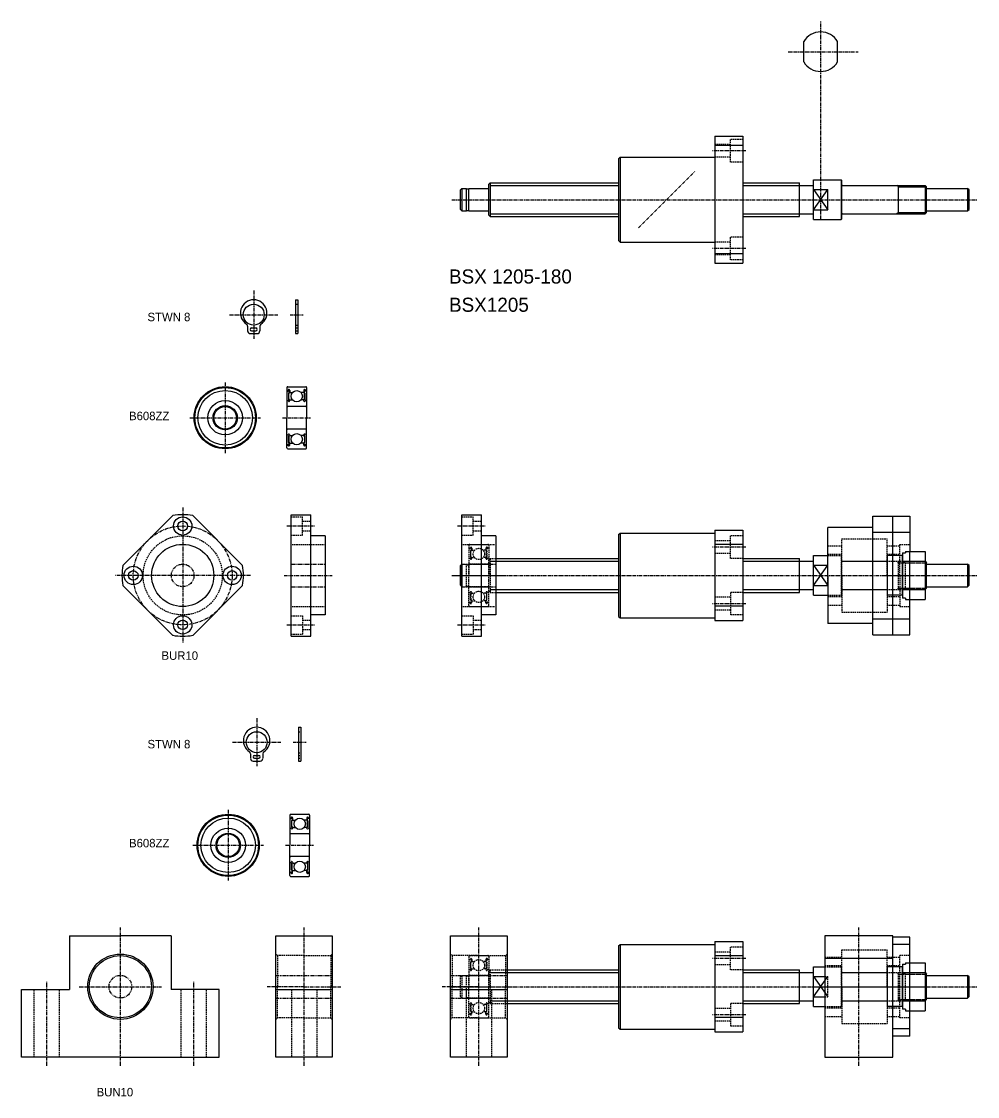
# Model space of a CAD drawing. Extents: x -135 to 415, y -258 to 123.
# Drawn here: x -135.4 to 203, y -257.5 to 123.1 of the extents above; entities that cross this region are included whole.
import ezdxf

# ---------------------------------------------------------------- set-up
doc = ezdxf.new("R2010")
doc.units = 0
for name, pattern in [('CENTER', [2, 1.25, -0.25, 0.25, -0.25]), ('DASHED', [0.75, 0.5, -0.25]), ('PHANTOM', [2.5, 1.25, -0.25, 0.25, -0.25, 0.25, -0.25])]:
    doc.linetypes.add(name, pattern=pattern)
doc.layers.get('0').update_dxf_attribs({"linetype": 'CONTINUOUS'})
doc.layers.add('CENTER', color=1, linetype='CENTER')

# ---------------------------------------------------------------- blocks, each defined once
blk = doc.blocks.new('BUN10-V')
at = {"color": 7, "linetype": 'CONTINUOUS'}
for p, q in [((-20, -25), (-20, 18)), ((-20, 18), (0, 18)), ((0, 18), (0, -25)), ((-20, -1), (0, -1)), ((0, -25), (-20, -25))]:
    blk.add_line(p, q, dxfattribs=at)
at = {"color": 3, "linetype": 'DASHED'}
for p, q in [((-20, 11.55), (-19.45, 11)), ((0, 11.55), (-0.55, 11)), ((-19.45, 11), (-19.45, 0)), ((-10, 11), (-19.45, 11)), ((-10, 11), (-0.55, 11)), ((-0.55, 11), (-0.55, 0)), ((-19.45, -11), (-19.45, 0)), ((-0.55, -11), (-0.55, 0)), ((-14.5, -1), (-14.5, -25)), ((-5.5, -1), (-5.5, -25)), ((-20, -11.55), (-19.45, -11)), ((-10, -11), (-19.45, -11)), ((-10, -11), (-0.55, -11)), ((0, -11.55), (-0.55, -11))]:
    blk.add_line(p, q, dxfattribs=at)
at = {"color": 3, "linetype": 'PHANTOM'}
for p, q in [((-20, 4), (0, 4)), ((-20, -4), (0, -4))]:
    blk.add_line(p, q, dxfattribs=at)
at = {"layer": 'CENTER', "color": 1, "linetype": 'CENTER'}
for p, q in [((-10, -28), (-10, 21)), ((-10, 0), (-23, 0)), ((-10, 0), (3, 0))]:
    blk.add_line(p, q, dxfattribs=at)
blk = doc.blocks.new('BUN10-H')
at = {"color": 7, "linetype": 'CONTINUOUS'}
for p, q in [((-18, 0), (0, 0)), ((-18, 0), (-18, -19)), ((18, 0), (0, 0)), ((18, 0), (18, -19)), ((-35, -43), (-35, -19)), ((35, -43), (35, -19)), ((0, -43), (-35, -43)), ((0, -43), (35, -43))]:
    blk.add_line(p, q, dxfattribs=at)
at = {"color": 3, "linetype": 'DASHED'}
for p, q in [((-30.5, -43), (-30.5, -19)), ((-21.5, -43), (-21.5, -19)), ((21.5, -43), (21.5, -19)), ((30.5, -43), (30.5, -19))]:
    blk.add_line(p, q, dxfattribs=at)
at = {"color": 7, "linetype": 'CONTINUOUS'}
for points in [[(-35, -19), (-18, -19)], [(35, -19), (18, -19)]]:
    blk.add_lwpolyline(points, dxfattribs=at)
for radius in [11.55, 11]:
    blk.add_circle((0, -18), radius, dxfattribs=at)
at = {"color": 3, "linetype": 'PHANTOM'}
blk.add_circle((0, -18), 4, dxfattribs=at)
at = {"layer": 'CENTER', "color": 1, "linetype": 'CENTER'}
for p, q in [((0, -46), (0, 3)), ((-26, -46), (-26, -16)), ((-14.55, -18), (14.55, -18)), ((26, -46), (26, -16))]:
    blk.add_line(p, q, dxfattribs=at)
blk = doc.blocks.new('BUR10-H')
at = {"color": 7, "linetype": 'CONTINUOUS'}
for p, q in [((-21.21, 3.54), (-3.54, 21.21)), ((21.21, 3.54), (3.54, 21.21)), ((-3.54, -21.21), (-21.21, -3.54)), ((3.54, -21.21), (21.21, -3.54))]:
    blk.add_line(p, q, dxfattribs=at)
for centre, radius in [((0, 17.5), 3.25), ((0, 17.5), 1.7), ((0, 0), 11), ((-17.5, 0), 3.25), ((-17.5, 0), 1.7), ((17.5, 0), 3.25), ((17.5, 0), 1.7), ((0, -17.5), 3.25), ((0, -17.5), 1.7)]:
    blk.add_circle(centre, radius, dxfattribs=at)
at = {"color": 3, "linetype": 'DASHED'}
blk.add_circle((0, 0), 14, dxfattribs=at)
at = {"color": 3, "linetype": 'PHANTOM'}
blk.add_circle((0, 0), 4, dxfattribs=at)
at = {"color": 7, "linetype": 'CONTINUOUS'}
for start, end in [(80.516, 99.484), (170.516, 189.484), (350.516, 9.484), (260.516, 279.484)]:
    blk.add_arc((0, 0), 21.5, start, end, dxfattribs=at)
at = {"layer": 'CENTER'}
blk.add_line((0, 24), (0, -24), dxfattribs=at)
at = {"layer": 'CENTER', "linetype": 'CENTER'}
blk.add_line((24, 0), (-24, 0), dxfattribs=at)
blk.add_circle((0, 0), 17.5, dxfattribs=at)
blk = doc.blocks.new('BUR10-V')
at = {"color": 7, "linetype": 'CONTINUOUS'}
for p, q in [((-12, -21.5), (-12, 21.5)), ((-12, 21.5), (-5, 21.5)), ((-5, -21.5), (-5, 21.5)), ((0, 14), (-5, 14)), ((0, 14), (0, -14)), ((0, -14), (-5, -14)), ((-12, -21.5), (-5, -21.5))]:
    blk.add_line(p, q, dxfattribs=at)
at = {"color": 3, "linetype": 'DASHED'}
for p, q in [((-12, 20.75), (-8, 20.75)), ((-8, 14.25), (-8, 20.75)), ((-8, 19.2), (-5, 19.2)), ((-8, 15.8), (-5, 15.8)), ((-12, 14.25), (-8, 14.25)), ((-11.7, 11), (-0.3, 11)), ((-11.7, -11), (-0.3, -11)), ((-12, -14.25), (-8, -14.25)), ((-8, -14.25), (-8, -20.75)), ((-8, -15.8), (-5, -15.8)), ((-12, -20.75), (-8, -20.75)), ((-8, -19.2), (-5, -19.2))]:
    blk.add_line(p, q, dxfattribs=at)
at = {"color": 3, "linetype": 'PHANTOM'}
for p, q in [((-12, 4), (0, 4)), ((-12, -4), (0, -4))]:
    blk.add_line(p, q, dxfattribs=at)
at = {"layer": 'CENTER', "linetype": 'CENTER'}
for p, q in [((-13.5, 17.5), (-3.5, 17.5)), ((-14.5, 0), (2.5, 0)), ((-13.5, -17.5), (-3.5, -17.5))]:
    blk.add_line(p, q, dxfattribs=at)
blk = doc.blocks.new('BSX1205')
at = {"color": 7, "linetype": 'CONTINUOUS'}
for p, q in [((-10, 22.5), (-10, -22.5)), ((-10, 22.5), (0, 22.5)), ((0, 19.21), (-10, 19.21)), ((0, 22.5), (0, -22.5)), ((-44, 14.5), (-43.5, 15)), ((-44, 14.5), (-44, -14.5)), ((-43.5, 15), (-10, 15)), ((-43.5, 15), (-43.5, -15)), ((-100, 3.5), (-99.5, 4)), ((-99.5, 4), (-97.9, 4)), ((-99.5, 4), (-99.5, -4)), ((-97.9, -4), (-97.9, 4)), ((-97, -4), (-97, 4)), ((-97, 4), (-90.2, 4)), ((-90, 5.5), (-89.5, 6)), ((-90, -5.5), (-90, 5.5)), ((-89.5, 6), (-44, 6)), ((-89.5, 6), (-89.5, -6)), ((0, 6), (20, 6)), ((20, -6), (20, 6)), ((20, 5), (25, 5)), ((25, 7), (34.8, 7)), ((25, -7), (25, 7)), ((34.8, 7), (34.8, -7)), ((34.8, 7), (35, 6.8)), ((35, -6.8), (35, 6.8)), ((35.2, 5), (64.5, 5)), ((55, -5), (55, 5)), ((64.5, 5), (64.5, -5)), ((64.5, 5), (65, 4.5)), ((65, -4.5), (65, 4.5)), ((65, 4), (79.5, 4)), ((80, 3.5), (79.5, 4)), ((79.5, 4), (79.5, -4)), ((-100, -3.5), (-100, 3.5)), ((-97.9, 3.8), (-97, 3.8)), ((25, 3.61), (30, 3.61)), ((30, -3.61), (30, 3.61)), ((80, -3.5), (80, 3.5)), ((-100, -3.5), (-99.5, -4)), ((-97.9, -3.8), (-97, -3.8)), ((25, -3.61), (30, -3.61)), ((79.5, -4), (80, -3.5)), ((-99.5, -4), (-97.9, -4)), ((-97, -4), (-90.2, -4)), ((-90, -5.5), (-89.5, -6)), ((-89.5, -6), (-44, -6)), ((-78.12, -6), (-78.12, -6)), ((-66.75, -6), (-66.75, -6)), ((0, -6), (20, -6)), ((20, -5), (25, -5)), ((25, -7), (34.8, -7)), ((34.8, -7), (35, -6.8)), ((35.2, -5), (64.5, -5)), ((64.5, -5), (65, -4.5)), ((65, -4), (79.5, -4)), ((-44, -14.5), (-43.5, -15)), ((-43.5, -15), (-10, -15)), ((0, -19.21), (-10, -19.21)), ((-10, -22.5), (0, -22.5))]:
    blk.add_line(p, q, dxfattribs=at)
at = {"color": 3, "linetype": 'DASHED'}
for p, q in [((-4.4, 19.57), (-10, 19.57)), ((-4.4, 13.32), (-4.4, 21.32)), ((0, 21.32), (-4.4, 21.32)), ((-4.4, 15.07), (-10, 15.07)), ((0, 13.32), (-4.4, 13.32)), ((-4.4, -15.07), (-10, -15.07)), ((-4.4, -21.32), (-4.4, -13.32)), ((0, -13.32), (-4.4, -13.32)), ((-4.4, -19.57), (-10, -19.57)), ((0, -21.32), (-4.4, -21.32))]:
    blk.add_line(p, q, dxfattribs=at)
at = {"color": 3, "linetype": 'CONTINUOUS'}
for p, q in [((-89.5, 5), (-44, 5)), ((0, 5), (20, 5)), ((55, 4.5), (54.5, 5)), ((55, 4.5), (65, 4.5)), ((25, 3.61), (30, -3.61)), ((25, -3.61), (30, 3.61)), ((-89.5, -5), (-44, -5)), ((0, -5), (20, -5)), ((55, -4.5), (54.5, -5)), ((55, -4.5), (65, -4.5))]:
    blk.add_line(p, q, dxfattribs=at)
at = {"color": 7, "linetype": 'CONTINUOUS'}
for centre, start, end in [((-90.2, 4.2), 270, 0), ((35.2, 5.2), 180, 270), ((-90.2, -4.2), 0, 90), ((35.2, -5.2), 90, 180)]:
    blk.add_arc(centre, 0.2, start, end, dxfattribs=at)
at = {"layer": 'CENTER', "color": 1, "linetype": 'CENTER'}
for p, q in [((1, 17.32), (-11, 17.32)), ((-37, -10), (-17, 10)), ((-103, 0), (83, 0)), ((1, -17.32), (-11, -17.32))]:
    blk.add_line(p, q, dxfattribs=at)
blk = doc.blocks.new('BRW10-V')
at = {"color": 7, "linetype": 'CONTINUOUS'}
for p, q in [((-16, 21), (-29, 21)), ((-29, 21), (-29, 8.5)), ((-23, -21), (-23, 21)), ((-16, -21), (-16, 21)), ((-16, 15.33), (-29, 15.33)), ((-16, 17), (0, 17)), ((0, 0), (0, 17)), ((-29, -8.5), (-29, 8.5)), ((0, 0), (0, -17)), ((-29, -21), (-29, -8.5)), ((-16, -15.33), (-29, -15.33)), ((-16, -17), (0, -17)), ((-16, -21), (-29, -21))]:
    blk.add_line(p, q, dxfattribs=at)
at = {"color": 3, "linetype": 'DASHED'}
for p, q in [((-21, 0), (-21, 13)), ((-5, 13), (-21, 13)), ((-5, 0), (-5, 13)), ((-25.5, 11), (-29, 11)), ((-25.5, 0), (-25.5, 11)), ((-21, 10.5), (-25.5, 10.5)), ((0, 10.5), (-5, 10.5)), ((-21, 7.5), (-25.5, 7.5)), ((-5, 5), (-21, 5)), ((0, 7.5), (-5, 7.5)), ((-25.5, 0), (-25.5, -11)), ((-21, 0), (-21, -13)), ((-5, 0), (-5, -13)), ((-21, -7.5), (-25.5, -7.5)), ((-5, -5), (-21, -5)), ((0, -7.5), (-5, -7.5)), ((-25.5, -11), (-29, -11)), ((-21, -10.5), (-25.5, -10.5)), ((0, -10.5), (-5, -10.5)), ((-5, -13), (-21, -13))]:
    blk.add_line(p, q, dxfattribs=at)
at = {"layer": 'CENTER', "color": 1, "linetype": 'CENTER'}
blk.add_line((3, 0), (-31.85, 0), dxfattribs=at)
blk = doc.blocks.new('M10NAT-V')
at = {"color": 7, "linetype": 'CONTINUOUS'}
for p, q in [((7, 8.5), (0, 8.5)), ((0, 8.5), (0, -8.5)), ((7, 8.5), (7, 8)), ((8, 8), (7, 8)), ((8, 8), (8, -8)), ((7, -8.5), (0, -8.5)), ((7, -8), (7, -8.5)), ((7, -8), (8, -8))]:
    blk.add_line(p, q, dxfattribs=at)
at = {"color": 3, "linetype": 'DASHED'}
for p, q in [((8, 5), (0, 5)), ((7.13, 4.5), (0, 4.5)), ((7.13, 4.5), (8, 5)), ((7.13, 4.5), (7.13, -4.5)), ((7.13, -4.5), (0, -4.5)), ((8, -5), (0, -5)), ((7.13, -4.5), (8, -5))]:
    blk.add_line(p, q, dxfattribs=at)
at = {"layer": 'CENTER', "color": 1, "linetype": 'CENTER'}
blk.add_line((9, 0), (-1, 0), dxfattribs=at)
blk = doc.blocks.new('BSW10-V')
at = {"color": 7, "linetype": 'CONTINUOUS'}
for p, q in [((-30, -17.5), (-30, 17.5)), ((-30, 17.5), (-24, 17.5)), ((-24, 18), (0, 18)), ((-24, 17.15), (-24, 18)), ((-24, -17.15), (-24, 17.15)), ((0, 18), (0, -25)), ((-30, 14.92), (-24, 14.92)), ((-24, 10), (0, 10)), ((-30, -14.92), (-24, -14.92)), ((-30, -17.5), (-24, -17.5)), ((-24, -25), (-24, -17.15)), ((0, -25), (-24, -25))]:
    blk.add_line(p, q, dxfattribs=at)
at = {"color": 3, "linetype": 'DASHED'}
for p, q in [((-6, 13), (-22, 13)), ((-22, 0), (-22, 13)), ((-6, 0), (-6, 13)), ((-30, 11), (-26.5, 11)), ((-26.5, -11), (-26.5, 11)), ((-22, 10.5), (-26.5, 10.5)), ((0, 10.5), (-6, 10.5)), ((-22, 7.5), (-26.5, 7.5)), ((-6, 5), (-22, 5)), ((0, 7.5), (-6, 7.5)), ((-22, 0), (-22, -13)), ((-6, 0), (-6, -13)), ((-22, -7.5), (-26.5, -7.5)), ((-6, -5), (-22, -5)), ((0, -7.5), (-6, -7.5)), ((-30, -11), (-26.5, -11)), ((-22, -10.5), (-26.5, -10.5)), ((0, -10.5), (-6, -10.5)), ((-6, -13), (-22, -13))]:
    blk.add_line(p, q, dxfattribs=at)
at = {"layer": 'CENTER', "color": 1, "linetype": 'CENTER'}
for p, q in [((-12, -28), (-12, 21)), ((3, 0), (-35.5, 0))]:
    blk.add_line(p, q, dxfattribs=at)
blk = doc.blocks.new('SP10')
at = {"color": 7, "linetype": 'CONTINUOUS'}
for p, q in [((0, 7), (0, -7)), ((5.5, 7), (0, 7)), ((5.5, -7), (5.5, 7)), ((5.5, -7), (0, -7))]:
    blk.add_line(p, q, dxfattribs=at)
at = {"color": 3, "linetype": 'DASHED'}
for p, q in [((0, 5), (5.5, 5)), ((0, -5), (5.5, -5))]:
    blk.add_line(p, q, dxfattribs=at)
at = {"layer": 'CENTER', "color": 1, "linetype": 'CENTER'}
blk.add_line((-1.25, 0), (6.75, 0), dxfattribs=at)
blk = doc.blocks.new('B608ZZ')
at = {"color": 3, "linetype": 'DASHED'}
for p, q in [((0, 10.7), (0, 0)), ((0, 9.75), (0.1, 9.65)), ((0.1, 9.65), (0.33, 9.65)), ((0.3, 11), (6.7, 11)), ((0.33, 9.65), (0.44, 9.83)), ((0.38, 9.47), (0.5, 9.4)), ((0.45, 9.58), (0.56, 9.77)), ((0.56, 9.52), (0.45, 9.58)), ((0.5, 9.4), (0.56, 9.52)), ((0.87, 8.95), (0.6, 8.68)), ((0.6, 8.68), (0.6, 6.5)), ((1, 8.89), (0.73, 8.63)), ((0.73, 6.5), (0.73, 8.63)), ((0.87, 9.68), (0.87, 8.95)), ((1, 9.68), (1, 8.89)), ((1, 9.05), (1.1, 8.95)), ((1.1, 8.95), (2.02, 8.95)), ((5.9, 8.95), (4.98, 8.95)), ((6, 9.05), (5.9, 8.95)), ((6, 9.68), (6, 8.89)), ((6, 8.89), (6.27, 8.63)), ((6.13, 9.68), (6.13, 8.95)), ((6.13, 8.95), (6.4, 8.68)), ((6.27, 6.5), (6.27, 8.63)), ((6.4, 8.68), (6.4, 6.5)), ((6.55, 9.58), (6.44, 9.77)), ((6.44, 9.52), (6.55, 9.58)), ((6.5, 9.4), (6.44, 9.52)), ((6.62, 9.47), (6.5, 9.4)), ((6.67, 9.65), (6.56, 9.83)), ((6.9, 9.65), (6.67, 9.65)), ((7, 9.75), (6.9, 9.65)), ((7, 10.7), (7, 0)), ((0, 6), (0.1, 6.1)), ((0.1, 6.1), (0.33, 6.1)), ((6.7, 4), (0.3, 4)), ((0.33, 6.1), (0.55, 5.84)), ((0.93, 6.5), (0.73, 6.5)), ((0.73, 6.36), (0.93, 6.36)), ((0.93, 6.36), (0.93, 6.5)), ((0.93, 5.92), (1.04, 6.21)), ((1.04, 6.21), (1.14, 6.3)), ((1.14, 6.3), (1.98, 6.3)), ((5.86, 6.3), (5.02, 6.3)), ((5.96, 6.21), (5.86, 6.3)), ((6.07, 5.92), (5.96, 6.21)), ((6.07, 6.5), (6.27, 6.5)), ((6.07, 6.36), (6.07, 6.5)), ((6.27, 6.36), (6.07, 6.36)), ((6.67, 6.1), (6.45, 5.84)), ((6.9, 6.1), (6.67, 6.1)), ((7, 6), (6.9, 6.1)), ((0, -10.7), (0, 0)), ((7, -10.7), (7, 0)), ((0, -6), (0.1, -6.1)), ((0.1, -6.1), (0.33, -6.1)), ((6.7, -4), (0.3, -4)), ((0.33, -6.1), (0.55, -5.84)), ((0.6, -8.68), (0.6, -6.5)), ((0.73, -6.36), (0.93, -6.36)), ((0.73, -6.5), (0.73, -8.63)), ((0.93, -6.5), (0.73, -6.5)), ((0.93, -5.92), (1.04, -6.21)), ((0.93, -6.36), (0.93, -6.5)), ((1.04, -6.21), (1.14, -6.3)), ((1.14, -6.3), (1.98, -6.3)), ((5.86, -6.3), (5.02, -6.3)), ((5.96, -6.21), (5.86, -6.3)), ((6.07, -5.92), (5.96, -6.21)), ((6.27, -6.36), (6.07, -6.36)), ((6.07, -6.36), (6.07, -6.5)), ((6.07, -6.5), (6.27, -6.5)), ((6.27, -6.5), (6.27, -8.63)), ((6.4, -8.68), (6.4, -6.5)), ((6.67, -6.1), (6.45, -5.84)), ((6.9, -6.1), (6.67, -6.1)), ((7, -6), (6.9, -6.1)), ((7, -5.35), (7, -5.35)), ((0, -9.75), (0.1, -9.65)), ((0.1, -9.65), (0.33, -9.65)), ((0.3, -11), (6.7, -11)), ((0.33, -9.65), (0.44, -9.83)), ((0.38, -9.47), (0.5, -9.4)), ((0.56, -9.52), (0.45, -9.58)), ((0.45, -9.58), (0.56, -9.77)), ((0.5, -9.4), (0.56, -9.52)), ((0.87, -8.95), (0.6, -8.68)), ((1, -8.89), (0.73, -8.63)), ((0.87, -9.68), (0.87, -8.95)), ((1, -9.68), (1, -8.89)), ((1, -9.05), (1.1, -8.95)), ((1.1, -8.95), (2.02, -8.95)), ((5.9, -8.95), (4.98, -8.95)), ((6, -9.05), (5.9, -8.95)), ((6, -8.89), (6.27, -8.63)), ((6, -9.68), (6, -8.89)), ((6.13, -8.95), (6.4, -8.68)), ((6.13, -9.68), (6.13, -8.95)), ((6.5, -9.4), (6.44, -9.52)), ((6.44, -9.52), (6.55, -9.58)), ((6.55, -9.58), (6.44, -9.77)), ((6.62, -9.47), (6.5, -9.4)), ((6.67, -9.65), (6.56, -9.83)), ((6.9, -9.65), (6.67, -9.65)), ((7, -9.75), (6.9, -9.65)), ((7, -8.03), (7, -8.02))]:
    blk.add_line(p, q, dxfattribs=at)
for centre in [(3.5, 7.6), (3.5, -7.6)]:
    blk.add_circle(centre, 2, dxfattribs=at)
for centre, radius, start, end in [((0.3, 10.7), 0.3, 90, 180), ((0.45, 9.58), 0.133, 149.9969, 240.0013), ((0.7, 9.68), 0.299, 0, 150.0002), ((0.7, 9.68), 0.166, 0, 150.0044), ((6.3, 9.68), 0.299, 29.9998, 180), ((6.3, 9.68), 0.166, 29.9956, 180), ((6.55, 9.58), 0.133, 299.9987, 30.0031), ((6.7, 10.7), 0.3, 0, 90), ((0.3, 4.3), 0.3, 180, 270), ((0.72, 5.98), 0.224, 220.001, 343.1517), ((0.73, 6.5), 0.133, 180.0001, 270), ((6.28, 5.98), 0.224, 196.8483, 319.999), ((6.27, 6.5), 0.133, 270, 359.9999), ((6.7, 4.3), 0.3, 270, 0), ((0.3, -4.3), 0.3, 90, 180), ((0.72, -5.98), 0.224, 16.8483, 139.999), ((0.73, -6.5), 0.133, 90, 179.9999), ((6.28, -5.98), 0.224, 40.001, 163.1517), ((6.27, -6.5), 0.133, 0.0001, 90), ((6.7, -4.3), 0.3, 0, 90), ((0.3, -10.7), 0.3, 180, 270), ((0.45, -9.58), 0.133, 119.9987, 210.0031), ((0.7, -9.68), 0.299, 209.9998, 0), ((0.7, -9.68), 0.166, 209.9956, 0), ((6.3, -9.68), 0.299, 180, 330.0002), ((6.3, -9.68), 0.166, 180, 330.0044), ((6.55, -9.58), 0.133, 329.9969, 60.0013), ((6.7, -10.7), 0.3, 270, 0)]:
    blk.add_arc(centre, radius, start, end, dxfattribs=at)
at = {"layer": 'CENTER', "color": 1, "linetype": 'CENTER'}
blk.add_line((-1.56, 0), (8.49, 0), dxfattribs=at)
blk = doc.blocks.new('BSX1205-2')
at = {"color": 7, "linetype": 'CONTINUOUS'}
for p, q in [((-10, 16), (-10, -16)), ((-10, 16), (0, 16)), ((0, 16), (0, -16)), ((-44, 14.5), (-43.5, 15)), ((-44, 14.5), (-44, -14.5)), ((-43.5, 15), (-10, 15)), ((-43.5, 15), (-43.5, -15)), ((0, 10.9), (-10, 10.9)), ((-100, 3.5), (-99.5, 4)), ((-99.5, 4), (-99.5, -4)), ((-87.5, 6), (-44, 6)), ((0, 6), (20, 6)), ((20, -6), (20, 6)), ((20, 5), (25, 5)), ((25, -7), (25, 7)), ((25, 7), (30, 7)), ((64.5, 5), (65, 4.5)), ((65, -4.5), (65, 4.5)), ((65, 4), (79.5, 4)), ((79.5, 4), (79.5, -4)), ((80, 3.5), (79.5, 4)), ((-100, -3.5), (-100, 3.5)), ((25, 3.61), (30, 3.61)), ((80, -3.5), (80, 3.5)), ((-100, -3.5), (-99.5, -4)), ((25, -3.61), (30, -3.61)), ((79.5, -4), (80, -3.5)), ((-87.5, -6), (-44, -6)), ((-78.12, -6), (-78.12, -6)), ((-66.75, -6), (-66.75, -6)), ((0, -6), (20, -6)), ((20, -5), (25, -5)), ((25, -7), (30, -7)), ((64.5, -5), (65, -4.5)), ((65, -4), (79.5, -4)), ((0, -10.9), (-10, -10.9)), ((-44, -14.5), (-43.5, -15)), ((-43.5, -15), (-10, -15)), ((-10, -16), (0, -16))]:
    blk.add_line(p, q, dxfattribs=at)
at = {"color": 3, "linetype": 'DASHED'}
for p, q in [((-4.4, 12.25), (-10, 12.25)), ((-4.4, 6), (-4.4, 14)), ((0, 14), (-4.4, 14)), ((-4.4, 7.75), (-10, 7.75)), ((-99.5, 4), (-97.9, 4)), ((-97.9, -4), (-97.9, 4)), ((-97, 4), (-90.2, 4)), ((-97, -4), (-97, 4)), ((-90, 5.5), (-89.5, 6)), ((-90, -5.5), (-90, 5.5)), ((-89.5, 6), (-89.5, -6)), ((-89.5, 6), (-87.5, 6)), ((0, 6), (-4.4, 6)), ((30, 7), (34.8, 7)), ((34.8, 7), (34.8, -7)), ((34.8, 7), (35, 6.8)), ((35, -6.8), (35, 6.8)), ((35.2, 5), (64.5, 5)), ((55, 4.5), (54.5, 5)), ((55, -5), (55, 5)), ((55, 4.5), (65, 4.5)), ((64.5, 5), (64.5, -5)), ((-97.9, 3.8), (-97, 3.8)), ((30, -3.61), (30, 3.61)), ((-97.9, -3.8), (-97, -3.8)), ((-99.5, -4), (-97.9, -4)), ((-97, -4), (-90.2, -4)), ((-90, -5.5), (-89.5, -6)), ((-89.5, -6), (-87.5, -6)), ((-4.4, -6), (-4.4, -14)), ((0, -6), (-4.4, -6)), ((30, -7), (34.8, -7)), ((34.8, -7), (35, -6.8)), ((35.2, -5), (64.5, -5)), ((55, -4.5), (54.5, -5)), ((55, -4.5), (65, -4.5)), ((-4.4, -7.75), (-10, -7.75)), ((-4.4, -12.25), (-10, -12.25)), ((0, -14), (-4.4, -14))]:
    blk.add_line(p, q, dxfattribs=at)
at = {"color": 3, "linetype": 'CONTINUOUS'}
for p, q in [((-89.5, 5), (-44, 5)), ((0, 5), (20, 5)), ((25, 3.61), (30, -3.61)), ((25, -3.61), (30, 3.61)), ((-89.5, -5), (-44, -5)), ((0, -5), (20, -5))]:
    blk.add_line(p, q, dxfattribs=at)
at = {"color": 3, "linetype": 'DASHED'}
for centre, start, end in [((-90.2, 4.2), 270, 0), ((35.2, 5.2), 180, 270), ((-90.2, -4.2), 0, 90), ((35.2, -5.2), 90, 180)]:
    blk.add_arc(centre, 0.2, start, end, dxfattribs=at)
at = {"layer": 'CENTER', "color": 1, "linetype": 'CENTER'}
for p, q in [((1, 10), (-11, 10)), ((-103, 0), (83, 0)), ((1, -10), (-11, -10))]:
    blk.add_line(p, q, dxfattribs=at)
blk = doc.blocks.new('BSX1205-3')
at = {"color": 7, "linetype": 'CONTINUOUS'}
for p, q in [((-10, 16), (-10, -16)), ((-10, 16), (0, 16)), ((0, 16), (0, -16)), ((-44, 14.5), (-43.5, 15)), ((-44, 14.5), (-44, -14.5)), ((-43.5, 15), (-10, 15)), ((-43.5, 15), (-43.5, -15)), ((0, 10.9), (-10, 10.9)), ((-83.5, 6), (-44, 6)), ((0, 6), (20, 6)), ((20, -6), (20, 6)), ((20, 5), (25, 5)), ((25, -7), (25, 7)), ((25, 7), (29, 7)), ((64.5, 5), (65, 4.5)), ((65, -4.5), (65, 4.5)), ((65, 4), (79.5, 4)), ((79.5, 4), (79.5, -4)), ((80, 3.5), (79.5, 4)), ((25, 3.61), (29, 3.61)), ((80, -3.5), (80, 3.5)), ((25, -3.61), (29, -3.61)), ((79.5, -4), (80, -3.5)), ((-83.5, -6), (-44, -6)), ((-78.13, -6), (-78.13, -6)), ((-66.75, -6), (-66.75, -6)), ((0, -6), (20, -6)), ((20, -5), (25, -5)), ((25, -7), (29, -7)), ((64.5, -5), (65, -4.5)), ((65, -4), (79.5, -4)), ((0, -10.9), (-10, -10.9)), ((-44, -14.5), (-43.5, -15)), ((-43.5, -15), (-10, -15)), ((-10, -16), (0, -16))]:
    blk.add_line(p, q, dxfattribs=at)
at = {"color": 3, "linetype": 'DASHED'}
for p, q in [((-4.4, 12.25), (-10, 12.25)), ((-4.4, 6), (-4.4, 14)), ((0, 14), (-4.4, 14)), ((-4.4, 7.75), (-10, 7.75)), ((-100, 3.5), (-99.5, 4)), ((-99.5, 4), (-99.5, -4)), ((-99.5, 4), (-97.9, 4)), ((-97.9, -4), (-97.9, 4)), ((-97, -4), (-97, 4)), ((-97, 4), (-90.2, 4)), ((-90, 5.5), (-89.5, 6)), ((-90, -5.5), (-90, 5.5)), ((-89.5, 6), (-89.5, -6)), ((-89.5, 6), (-83.5, 6)), ((0, 6), (-4.4, 6)), ((29, 7), (34.8, 7)), ((34.8, 7), (34.8, -7)), ((34.8, 7), (35, 6.8)), ((35, -6.8), (35, 6.8)), ((35.2, 5), (64.5, 5)), ((55, 4.5), (54.5, 5)), ((55, -5), (55, 5)), ((55, 4.5), (65, 4.5)), ((64.5, 5), (64.5, -5)), ((-100, -3.5), (-100, 3.5)), ((-97.9, 3.8), (-97, 3.8)), ((29, 3.61), (30, 3.61)), ((30, -3.61), (30, 3.61)), ((-100, -3.5), (-99.5, -4)), ((-97.9, -3.8), (-97, -3.8)), ((29, -3.61), (30, -3.61)), ((-99.5, -4), (-97.9, -4)), ((-97, -4), (-90.2, -4)), ((-90, -5.5), (-89.5, -6)), ((-89.5, -6), (-83.5, -6)), ((-4.4, -6), (-4.4, -14)), ((0, -6), (-4.4, -6)), ((29, -7), (34.8, -7)), ((34.8, -7), (35, -6.8)), ((35.2, -5), (64.5, -5)), ((55, -4.5), (54.5, -5)), ((55, -4.5), (65, -4.5)), ((-4.4, -7.75), (-10, -7.75)), ((-4.4, -12.25), (-10, -12.25)), ((0, -14), (-4.4, -14))]:
    blk.add_line(p, q, dxfattribs=at)
at = {"color": 3, "linetype": 'CONTINUOUS'}
for p, q in [((-89.5, 5), (-44, 5)), ((0, 5), (20, 5)), ((25, -3.61), (30, 3.61)), ((25, 3.61), (30, -3.61)), ((-89.5, -5), (-44, -5)), ((0, -5), (20, -5))]:
    blk.add_line(p, q, dxfattribs=at)
at = {"color": 3, "linetype": 'DASHED'}
for centre, start, end in [((-90.2, 4.2), 270, 0), ((35.2, 5.2), 180, 270), ((-90.2, -4.2), 0, 90), ((35.2, -5.2), 90, 180)]:
    blk.add_arc(centre, 0.2, start, end, dxfattribs=at)
at = {"layer": 'CENTER', "color": 1, "linetype": 'CENTER'}
for p, q in [((1, 10), (-11, 10)), ((-103, 0), (83, 0)), ((1, -10), (-11, -10))]:
    blk.add_line(p, q, dxfattribs=at)

msp = doc.modelspace()

# ---------------------------------------------------------------- linework, layer by layer
at = {"color": 7, "linetype": 'CONTINUOUS'}
for p, q in [((141.5, 108.78), (141.5, 115.99)), ((153.5, 108.78), (153.5, 115.99)), ((-38.34, 24.58), (-38.34, 12.58)), ((-38.34, 24.58), (-37.54, 24.58)), ((-37.54, 24.58), (-37.54, 12.58)), ((-53.17, 15.58), (-53.17, 14.58)), ((-55.32, 15.18), (-55.32, 13.58)), ((-54.42, 12.58), (-51.92, 12.58)), ((-53.92, 14.58), (-52.42, 14.58)), ((-53.92, 13.58), (-52.42, 13.58)), ((-53.17, 13.58), (-53.17, 12.58)), ((-51.02, 15.18), (-51.02, 13.58)), ((-38.34, 12.58), (-37.54, 12.58)), ((-37.29, -126.78), (-37.29, -138.78)), ((-37.29, -126.78), (-36.49, -126.78)), ((-36.49, -126.78), (-36.49, -138.78)), ((-54.27, -136.18), (-54.27, -137.78)), ((-52.87, -136.78), (-51.37, -136.78)), ((-52.12, -135.78), (-52.12, -136.78)), ((-49.97, -136.18), (-49.97, -137.78)), ((-53.37, -138.78), (-50.87, -138.78)), ((-52.87, -137.78), (-51.37, -137.78)), ((-52.12, -137.78), (-52.12, -138.78)), ((-37.29, -138.78), (-36.49, -138.78))]:
    msp.add_line(p, q, dxfattribs=at)
at = {"color": 3, "linetype": 'DASHED'}
for p, q in [((-38.34, 22.98), (-37.54, 22.98)), ((-38.34, 15.58), (-37.54, 15.58)), ((-38.34, 14.58), (-37.54, 14.58)), ((-38.34, 13.58), (-37.54, 13.58)), ((-37.29, -128.38), (-36.49, -128.38)), ((-37.29, -135.78), (-36.49, -135.78)), ((-37.29, -136.78), (-36.49, -136.78)), ((-37.29, -137.78), (-36.49, -137.78))]:
    msp.add_line(p, q, dxfattribs=at)
for p, q in [((-41.44, -6.51), (-41.44, -17.21)), ((-41.44, -7.46), (-41.34, -7.56)), ((-41.34, -7.56), (-41.11, -7.56)), ((-41.14, -6.21), (-34.74, -6.21)), ((-41.11, -7.56), (-41, -7.38)), ((-40.99, -7.63), (-40.88, -7.44)), ((-40.58, -7.53), (-40.58, -8.26)), ((-40.44, -7.53), (-40.44, -8.31)), ((-35.44, -7.53), (-35.44, -8.31)), ((-35.31, -7.53), (-35.31, -8.26)), ((-34.89, -7.63), (-35, -7.44)), ((-34.78, -7.56), (-34.88, -7.38)), ((-34.54, -7.56), (-34.78, -7.56)), ((-34.44, -7.46), (-34.54, -7.56)), ((-34.44, -6.51), (-34.44, -17.21)), ((-41.44, -11.21), (-41.34, -11.11)), ((-41.34, -11.11), (-41.11, -11.11)), ((-41.11, -11.11), (-40.89, -11.37)), ((-41.06, -7.74), (-40.95, -7.81)), ((-40.88, -7.69), (-40.99, -7.63)), ((-40.95, -7.81), (-40.88, -7.69)), ((-40.58, -8.26), (-40.84, -8.53)), ((-40.84, -8.53), (-40.84, -10.71)), ((-40.44, -8.31), (-40.71, -8.58)), ((-40.71, -10.71), (-40.71, -8.58)), ((-40.51, -10.71), (-40.71, -10.71)), ((-40.71, -10.84), (-40.51, -10.84)), ((-40.51, -10.84), (-40.51, -10.71)), ((-40.51, -11.29), (-40.4, -11)), ((-40.44, -8.16), (-40.34, -8.26)), ((-40.4, -11), (-40.3, -10.91)), ((-40.34, -8.26), (-39.42, -8.26)), ((-40.3, -10.91), (-39.46, -10.91)), ((-35.54, -8.26), (-36.47, -8.26)), ((-35.58, -10.91), (-36.42, -10.91)), ((-35.48, -11), (-35.58, -10.91)), ((-35.44, -8.16), (-35.54, -8.26)), ((-35.38, -11.29), (-35.48, -11)), ((-35.44, -8.31), (-35.18, -8.58)), ((-35.38, -10.71), (-35.18, -10.71)), ((-35.38, -10.84), (-35.38, -10.71)), ((-35.18, -10.84), (-35.38, -10.84)), ((-35.31, -8.26), (-35.04, -8.53)), ((-35.18, -10.71), (-35.18, -8.58)), ((-35.04, -8.53), (-35.04, -10.71)), ((-35.01, -7.69), (-34.89, -7.63)), ((-34.94, -7.81), (-35.01, -7.69)), ((-34.78, -11.11), (-34.99, -11.37)), ((-34.82, -7.74), (-34.94, -7.81)), ((-34.54, -11.11), (-34.78, -11.11)), ((-34.44, -11.21), (-34.54, -11.11)), ((-34.74, -13.21), (-41.14, -13.21)), ((-41.44, -27.91), (-41.44, -17.21)), ((-34.44, -27.91), (-34.44, -17.21)), ((-34.74, -21.21), (-41.14, -21.21)), ((-34.44, -22.56), (-34.44, -22.56)), ((-41.44, -23.21), (-41.34, -23.31)), ((-41.34, -23.31), (-41.11, -23.31)), ((-41.11, -23.31), (-40.89, -23.05)), ((-41.06, -26.68), (-40.95, -26.61)), ((-40.95, -26.61), (-40.88, -26.73)), ((-40.84, -25.89), (-40.84, -23.71)), ((-40.58, -26.16), (-40.84, -25.89)), ((-40.71, -23.57), (-40.51, -23.57)), ((-40.51, -23.71), (-40.71, -23.71)), ((-40.71, -23.71), (-40.71, -25.84)), ((-40.44, -26.1), (-40.71, -25.84)), ((-40.58, -26.89), (-40.58, -26.16)), ((-40.51, -23.13), (-40.4, -23.42)), ((-40.51, -23.57), (-40.51, -23.71)), ((-40.44, -26.89), (-40.44, -26.1)), ((-40.44, -26.26), (-40.34, -26.16)), ((-40.4, -23.42), (-40.3, -23.51)), ((-40.34, -26.16), (-39.42, -26.16)), ((-40.3, -23.51), (-39.46, -23.51)), ((-35.54, -26.16), (-36.47, -26.16)), ((-35.58, -23.51), (-36.42, -23.51)), ((-35.48, -23.42), (-35.58, -23.51)), ((-35.44, -26.26), (-35.54, -26.16)), ((-35.38, -23.13), (-35.48, -23.42)), ((-35.44, -26.1), (-35.18, -25.84)), ((-35.44, -26.89), (-35.44, -26.1)), ((-35.18, -23.57), (-35.38, -23.57)), ((-35.38, -23.57), (-35.38, -23.71)), ((-35.38, -23.71), (-35.18, -23.71)), ((-35.31, -26.16), (-35.04, -25.89)), ((-35.31, -26.89), (-35.31, -26.16)), ((-35.18, -23.71), (-35.18, -25.84)), ((-35.04, -25.89), (-35.04, -23.71)), ((-34.94, -26.61), (-35.01, -26.73)), ((-34.78, -23.31), (-34.99, -23.05)), ((-34.82, -26.68), (-34.94, -26.61)), ((-34.54, -23.31), (-34.78, -23.31)), ((-34.44, -23.21), (-34.54, -23.31)), ((-34.44, -25.23), (-34.44, -25.23)), ((-41.44, -26.96), (-41.34, -26.86)), ((-41.34, -26.86), (-41.11, -26.86)), ((-41.14, -28.21), (-34.74, -28.21)), ((-41.11, -26.86), (-41, -27.04)), ((-40.88, -26.73), (-40.99, -26.79)), ((-40.99, -26.79), (-40.88, -26.98)), ((-35.01, -26.73), (-34.89, -26.79)), ((-34.89, -26.79), (-35, -26.98)), ((-34.78, -26.86), (-34.88, -27.04)), ((-34.54, -26.86), (-34.78, -26.86)), ((-34.44, -26.96), (-34.54, -26.86)), ((-40.39, -157.87), (-40.39, -168.57)), ((-40.39, -158.82), (-40.29, -158.92)), ((-40.29, -158.92), (-40.06, -158.92)), ((-40.09, -157.57), (-33.69, -157.57)), ((-40.06, -158.92), (-39.95, -158.74)), ((-40.01, -159.1), (-39.89, -159.17)), ((-39.94, -158.99), (-39.83, -158.8)), ((-39.83, -159.05), (-39.94, -158.99)), ((-39.89, -159.17), (-39.83, -159.05)), ((-39.52, -159.62), (-39.79, -159.89)), ((-39.39, -159.67), (-39.66, -159.94)), ((-39.52, -158.88), (-39.52, -159.62)), ((-39.39, -158.88), (-39.39, -159.67)), ((-39.39, -159.52), (-39.29, -159.62)), ((-39.29, -159.62), (-38.37, -159.62)), ((-34.49, -159.62), (-35.42, -159.62)), ((-34.39, -159.52), (-34.49, -159.62)), ((-34.39, -158.88), (-34.39, -159.67)), ((-34.39, -159.67), (-34.12, -159.94)), ((-34.26, -158.88), (-34.26, -159.62)), ((-34.26, -159.62), (-33.99, -159.89)), ((-33.96, -159.05), (-33.84, -158.99)), ((-33.89, -159.17), (-33.96, -159.05)), ((-33.84, -158.99), (-33.95, -158.8)), ((-33.77, -159.1), (-33.89, -159.17)), ((-33.72, -158.92), (-33.83, -158.74)), ((-33.49, -158.92), (-33.72, -158.92)), ((-33.39, -158.82), (-33.49, -158.92)), ((-33.39, -157.87), (-33.39, -168.57)), ((-40.39, -162.57), (-40.29, -162.47)), ((-40.29, -162.47), (-40.06, -162.47)), ((-40.06, -162.47), (-39.84, -162.73)), ((-39.79, -159.89), (-39.79, -162.07)), ((-39.66, -162.07), (-39.66, -159.94)), ((-39.46, -162.07), (-39.66, -162.07)), ((-39.66, -162.2), (-39.46, -162.2)), ((-39.46, -162.2), (-39.46, -162.07)), ((-39.46, -162.65), (-39.35, -162.36)), ((-39.35, -162.36), (-39.25, -162.27)), ((-39.25, -162.27), (-38.41, -162.27)), ((-34.53, -162.27), (-35.37, -162.27)), ((-34.43, -162.36), (-34.53, -162.27)), ((-34.32, -162.65), (-34.43, -162.36)), ((-34.32, -162.2), (-34.32, -162.07)), ((-34.32, -162.07), (-34.12, -162.07)), ((-34.12, -162.2), (-34.32, -162.2)), ((-34.12, -162.07), (-34.12, -159.94)), ((-33.99, -159.89), (-33.99, -162.07)), ((-33.72, -162.47), (-33.94, -162.73)), ((-33.49, -162.47), (-33.72, -162.47)), ((-33.39, -162.57), (-33.49, -162.47)), ((-33.69, -164.57), (-40.09, -164.57)), ((-40.39, -179.27), (-40.39, -168.57)), ((-33.39, -179.27), (-33.39, -168.57)), ((-40.39, -174.57), (-40.29, -174.67)), ((-40.29, -174.67), (-40.06, -174.67)), ((-33.69, -172.57), (-40.09, -172.57)), ((-40.06, -174.67), (-39.84, -174.41)), ((-39.79, -177.25), (-39.79, -175.07)), ((-39.66, -174.93), (-39.46, -174.93)), ((-39.66, -175.07), (-39.66, -177.2)), ((-39.46, -175.07), (-39.66, -175.07)), ((-39.46, -174.49), (-39.35, -174.78)), ((-39.46, -174.93), (-39.46, -175.07)), ((-39.35, -174.78), (-39.25, -174.87)), ((-39.25, -174.87), (-38.41, -174.87)), ((-34.53, -174.87), (-35.37, -174.87)), ((-34.43, -174.78), (-34.53, -174.87)), ((-34.32, -174.49), (-34.43, -174.78)), ((-34.32, -174.93), (-34.32, -175.07)), ((-34.12, -174.93), (-34.32, -174.93)), ((-34.32, -175.07), (-34.12, -175.07)), ((-34.12, -175.07), (-34.12, -177.2)), ((-33.99, -177.25), (-33.99, -175.07)), ((-33.72, -174.67), (-33.94, -174.41)), ((-33.49, -174.67), (-33.72, -174.67)), ((-33.39, -174.57), (-33.49, -174.67)), ((-33.39, -173.92), (-33.39, -173.92)), ((-40.39, -178.32), (-40.29, -178.22)), ((-40.29, -178.22), (-40.06, -178.22)), ((-40.06, -178.22), (-39.95, -178.4)), ((-40.01, -178.04), (-39.89, -177.97)), ((-39.83, -178.09), (-39.94, -178.15)), ((-39.94, -178.15), (-39.83, -178.34)), ((-39.89, -177.97), (-39.83, -178.09)), ((-39.52, -177.52), (-39.79, -177.25)), ((-39.39, -177.46), (-39.66, -177.2)), ((-39.52, -178.25), (-39.52, -177.52)), ((-39.39, -178.25), (-39.39, -177.46)), ((-39.39, -177.62), (-39.29, -177.52)), ((-39.29, -177.52), (-38.37, -177.52)), ((-34.49, -177.52), (-35.42, -177.52)), ((-34.39, -177.62), (-34.49, -177.52)), ((-34.39, -177.46), (-34.12, -177.2)), ((-34.39, -178.25), (-34.39, -177.46)), ((-34.26, -177.52), (-33.99, -177.25)), ((-34.26, -178.25), (-34.26, -177.52)), ((-33.89, -177.97), (-33.96, -178.09)), ((-33.96, -178.09), (-33.84, -178.15)), ((-33.84, -178.15), (-33.95, -178.34)), ((-33.77, -178.04), (-33.89, -177.97)), ((-33.72, -178.22), (-33.83, -178.4)), ((-33.49, -178.22), (-33.72, -178.22)), ((-33.39, -178.32), (-33.49, -178.22)), ((-33.39, -176.59), (-33.39, -176.59)), ((-40.09, -179.57), (-33.69, -179.57))]:
    msp.add_line(p, q)
at = {"color": 7, "linetype": 'CONTINUOUS'}
for centre, radius in [((-53.17, 19.28), 3.7), ((-63.26, -17.21), 11), ((-63.26, -17.21), 10.7), ((-63.26, -17.21), 9.65), ((-63.26, -17.21), 6.1), ((-63.26, -17.21), 4.3), ((-63.26, -17.21), 4), ((-52.12, -132.08), 3.7), ((-62.2, -168.57), 11), ((-62.2, -168.57), 10.7), ((-62.2, -168.57), 9.65), ((-62.2, -168.57), 6.1), ((-62.2, -168.57), 4.3), ((-62.2, -168.57), 4)]:
    msp.add_circle(centre, radius, dxfattribs=at)
for centre in [(-37.94, -9.61), (-37.94, -24.81), (-36.89, -160.97), (-36.89, -176.17)]:
    msp.add_circle(centre, 2)
for centre, radius, start, end in [((147.5, 112.38), 7, 31.0027, 148.9973), ((147.5, 112.38), 7, 211.0027, 328.9973), ((-53.17, 19.87), 4.7, 302.6213, 237.3787), ((-56.22, 15.18), 0.9, 0, 55.0939), ((-50.12, 15.18), 0.9, 124.9061, 180), ((-54.33, 13.56), 0.99, 179.1897, 264.7847), ((-53.92, 14.08), 0.5, 90, 270), ((-52.42, 14.08), 0.5, 270, 90), ((-52.01, 13.56), 0.99, 275.2153, 0.8103), ((-52.12, -131.49), 4.7, 302.6213, 237.3787), ((-55.17, -136.18), 0.9, 0, 55.0939), ((-52.87, -137.28), 0.5, 90, 270), ((-51.37, -137.28), 0.5, 270, 90), ((-49.07, -136.18), 0.9, 124.9061, 180), ((-53.28, -137.8), 0.99, 179.1897, 264.7847), ((-50.96, -137.8), 0.99, 275.2153, 0.8103)]:
    msp.add_arc(centre, radius, start, end, dxfattribs=at)
for centre, radius, start, end in [((-41.14, -6.51), 0.3, 90, 180), ((-40.99, -7.63), 0.133, 149.9969, 240.0013), ((-40.74, -7.53), 0.299, 0, 150.0002), ((-40.74, -7.53), 0.166, 0, 150.0044), ((-35.14, -7.53), 0.299, 29.9998, 180), ((-35.14, -7.53), 0.166, 29.9956, 180), ((-34.89, -7.63), 0.133, 299.9987, 30.0031), ((-34.74, -6.51), 0.3, 0, 90), ((-40.72, -11.23), 0.224, 220.001, 343.1517), ((-40.71, -10.71), 0.133, 180.0001, 270), ((-35.16, -11.23), 0.224, 196.8483, 319.999), ((-35.18, -10.71), 0.133, 270, 359.9999), ((-41.14, -12.91), 0.3, 180, 270), ((-34.74, -12.91), 0.3, 270, 0), ((-41.14, -21.51), 0.3, 90, 180), ((-34.74, -21.51), 0.3, 0, 90), ((-40.72, -23.19), 0.224, 16.8483, 139.999), ((-40.71, -23.71), 0.133, 90, 179.9999), ((-35.16, -23.19), 0.224, 40.001, 163.1517), ((-35.18, -23.71), 0.133, 0.0001, 90), ((-41.14, -27.91), 0.3, 180, 270), ((-40.99, -26.79), 0.133, 119.9987, 210.0031), ((-40.74, -26.89), 0.299, 209.9998, 0), ((-40.74, -26.89), 0.166, 209.9956, 0), ((-35.14, -26.89), 0.299, 180, 330.0002), ((-35.14, -26.89), 0.166, 180, 330.0044), ((-34.89, -26.79), 0.133, 329.9969, 60.0013), ((-34.74, -27.91), 0.3, 270, 0), ((-40.09, -157.87), 0.3, 90, 180), ((-39.94, -158.99), 0.133, 149.9969, 240.0013), ((-39.69, -158.88), 0.299, 0, 150.0002), ((-39.69, -158.88), 0.166, 0, 150.0044), ((-34.09, -158.88), 0.299, 29.9998, 180), ((-34.09, -158.88), 0.166, 29.9956, 180), ((-33.84, -158.99), 0.133, 299.9987, 30.0031), ((-33.69, -157.87), 0.3, 0, 90), ((-39.67, -162.59), 0.224, 220.001, 343.1517), ((-39.66, -162.07), 0.133, 180.0001, 270), ((-34.11, -162.59), 0.224, 196.8483, 319.999), ((-34.12, -162.07), 0.133, 270, 359.9999), ((-40.09, -164.27), 0.3, 180, 270), ((-33.69, -164.27), 0.3, 270, 0), ((-40.09, -172.87), 0.3, 90, 180), ((-39.67, -174.55), 0.224, 16.8483, 139.999), ((-39.66, -175.07), 0.133, 90, 179.9999), ((-34.11, -174.55), 0.224, 40.001, 163.1517), ((-34.12, -175.07), 0.133, 0.0001, 90), ((-33.69, -172.87), 0.3, 0, 90), ((-39.94, -178.15), 0.133, 119.9987, 210.0031), ((-39.69, -178.25), 0.299, 209.9998, 0), ((-39.69, -178.25), 0.166, 209.9956, 0), ((-34.09, -178.25), 0.299, 180, 330.0002), ((-34.09, -178.25), 0.166, 180, 330.0044), ((-33.84, -178.15), 0.133, 329.9969, 60.0013), ((-40.09, -179.27), 0.3, 180, 270), ((-33.69, -179.27), 0.3, 270, 0)]:
    msp.add_arc(centre, radius, start, end)
at = {"layer": 'CENTER', "color": 1, "linetype": 'CENTER'}
for p, q in [((147.5, 53), (147.5, 123.08)), ((136.01, 112.38), (160.81, 112.38)), ((-53.17, 27.79), (-53.17, 10.76)), ((-61.69, 19.28), (-44.65, 19.28)), ((-40.31, 19.28), (-35.7, 19.28)), ((-63.26, -4.71), (-63.26, -29.71)), ((-75.76, -17.21), (-50.76, -17.21)), ((-43.01, -17.21), (-32.96, -17.21)), ((-52.12, -123.57), (-52.12, -140.6)), ((-60.63, -132.08), (-43.6, -132.08)), ((-39.25, -132.08), (-34.65, -132.08)), ((-62.2, -156.07), (-62.2, -181.07)), ((-74.7, -168.57), (-49.7, -168.57)), ((-41.96, -168.57), (-31.9, -168.57))]:
    msp.add_line(p, q, dxfattribs=at)

# ---------------------------------------------------------------- block references
at = {"color": 7, "linetype": 'CONTINUOUS'}
for name, p in [('BSX1205', (120, 60)), ('BUR10-H', (-78.3, -73.03)), ('BUR10-V', (-27.9, -73.03)), ('BUR10-V', (32.5, -73.03)), ('BSX1205-2', (120, -73.03)), ('B608ZZ', (23, -73.03)), ('SP10', (171, -73.03)), ('BUN10-H', (-100.35, -200.64)), ('BUN10-V', (-25.35, -218.64)), ('BUN10-V', (36.5, -218.64)), ('BSX1205-3', (120, -218.64)), ('B608ZZ', (23, -218.64)), ('SP10', (171, -218.64))]:
    msp.add_blockref(name, p, dxfattribs=at)
at = {"color": 7, "linetype": 'CONTINUOUS', "xscale": -1}
for name, p in [('BRW10-V', (150, -73.03)), ('M10NAT-V', (184.5, -73.03)), ('BSW10-V', (149, -218.64)), ('M10NAT-V', (184.5, -218.64))]:
    msp.add_blockref(name, p, dxfattribs=at)

# ---------------------------------------------------------------- texts
at = {"color": 7, "linetype": 'CONTINUOUS'}
for s, p in [('BSX 1205-180', (15.95, 30.3)), ('BSX1205', (15.95, 20.3))]:
    msp.add_text(s, height=5, dxfattribs=at).set_placement(p)
for s, p in [('STWN 8', (-90.75, 16.97)), ('B608ZZ', (-97.29, -18.07)), ('BUR10', (-85.8, -102.91)), ('STWN 8', (-90.75, -134.26)), ('B608ZZ', (-97.29, -169.3)), ('BUN10', (-108.76, -257.46))]:
    msp.add_text(s, height=3).set_placement(p)

doc.saveas('drawing.dxf')
